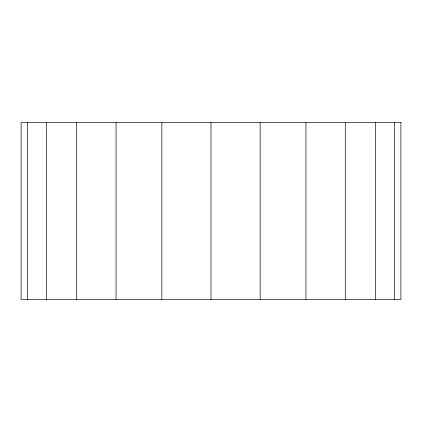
<?xml version="1.0" encoding="UTF-8"?>
<svg xmlns="http://www.w3.org/2000/svg" width="422" height="422" viewBox="0 0 422 422"><rect width="100%" height="100%" fill="white"/><g stroke="black" fill="none" stroke-linecap="round" stroke-linejoin="round"><path stroke-width="0.63" d="M394.428 122.57L394.428 299.43M375.459 122.57L375.459 299.43M345.28 122.57L345.28 299.43M305.95 122.57L305.95 299.43M260.147 122.57L260.147 299.43M211 122.57L211 299.43M161.853 122.57L161.853 299.43M116.05 122.57L116.05 299.43M76.72 122.57L76.72 299.43M46.541 122.57L46.541 299.43M27.572 122.57L27.572 299.43M400.9 122.57L21.1 122.57L21.1 299.43L400.9 299.43L400.9 122.57"/></g></svg>
